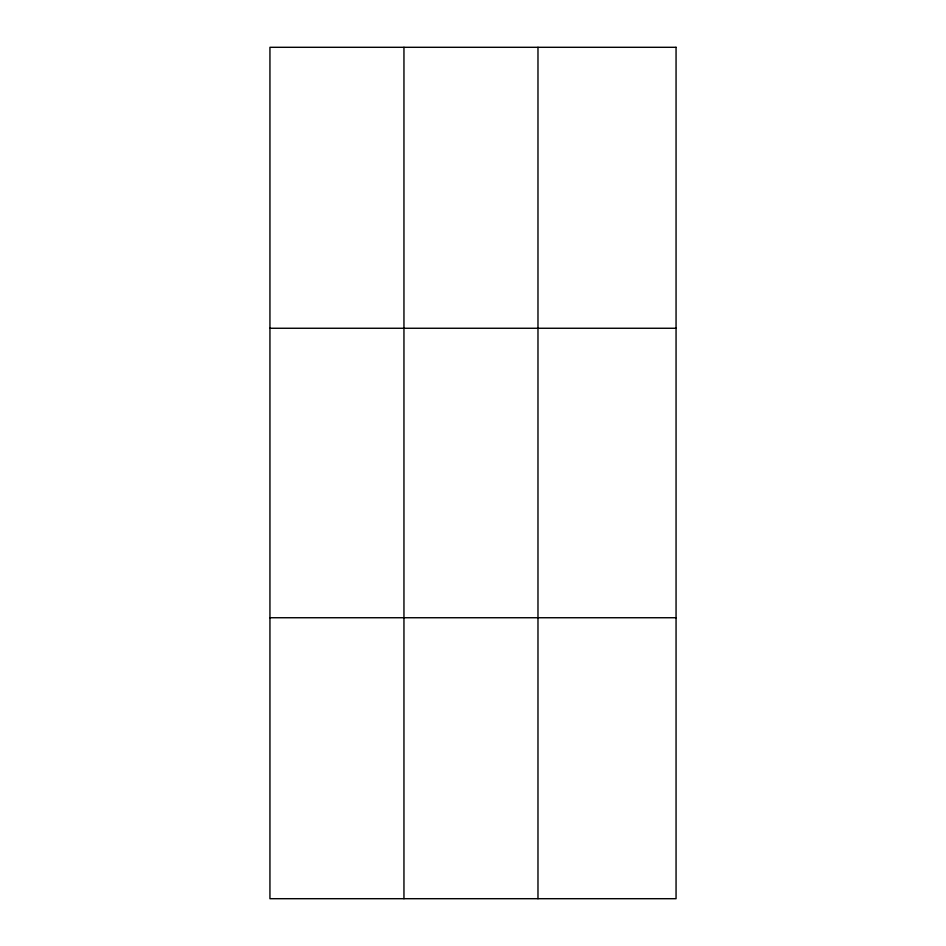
<?xml version="1.0" encoding="UTF-8"?>
<svg xmlns="http://www.w3.org/2000/svg" width="946" height="946" viewBox="0 0 946 946"><rect width="100%" height="100%" fill="white"/><g stroke="black" fill="none" stroke-linecap="round" stroke-linejoin="round"><path stroke-width="1.42" d="M403.954 898.7L403.954 47.3M537.978 898.7L537.978 47.3M269.941 328.262L676.059 328.262M269.941 617.738L676.059 617.738M676.059 47.3L676.059 898.7L269.941 898.7L269.941 47.3L676.059 47.3"/></g></svg>
